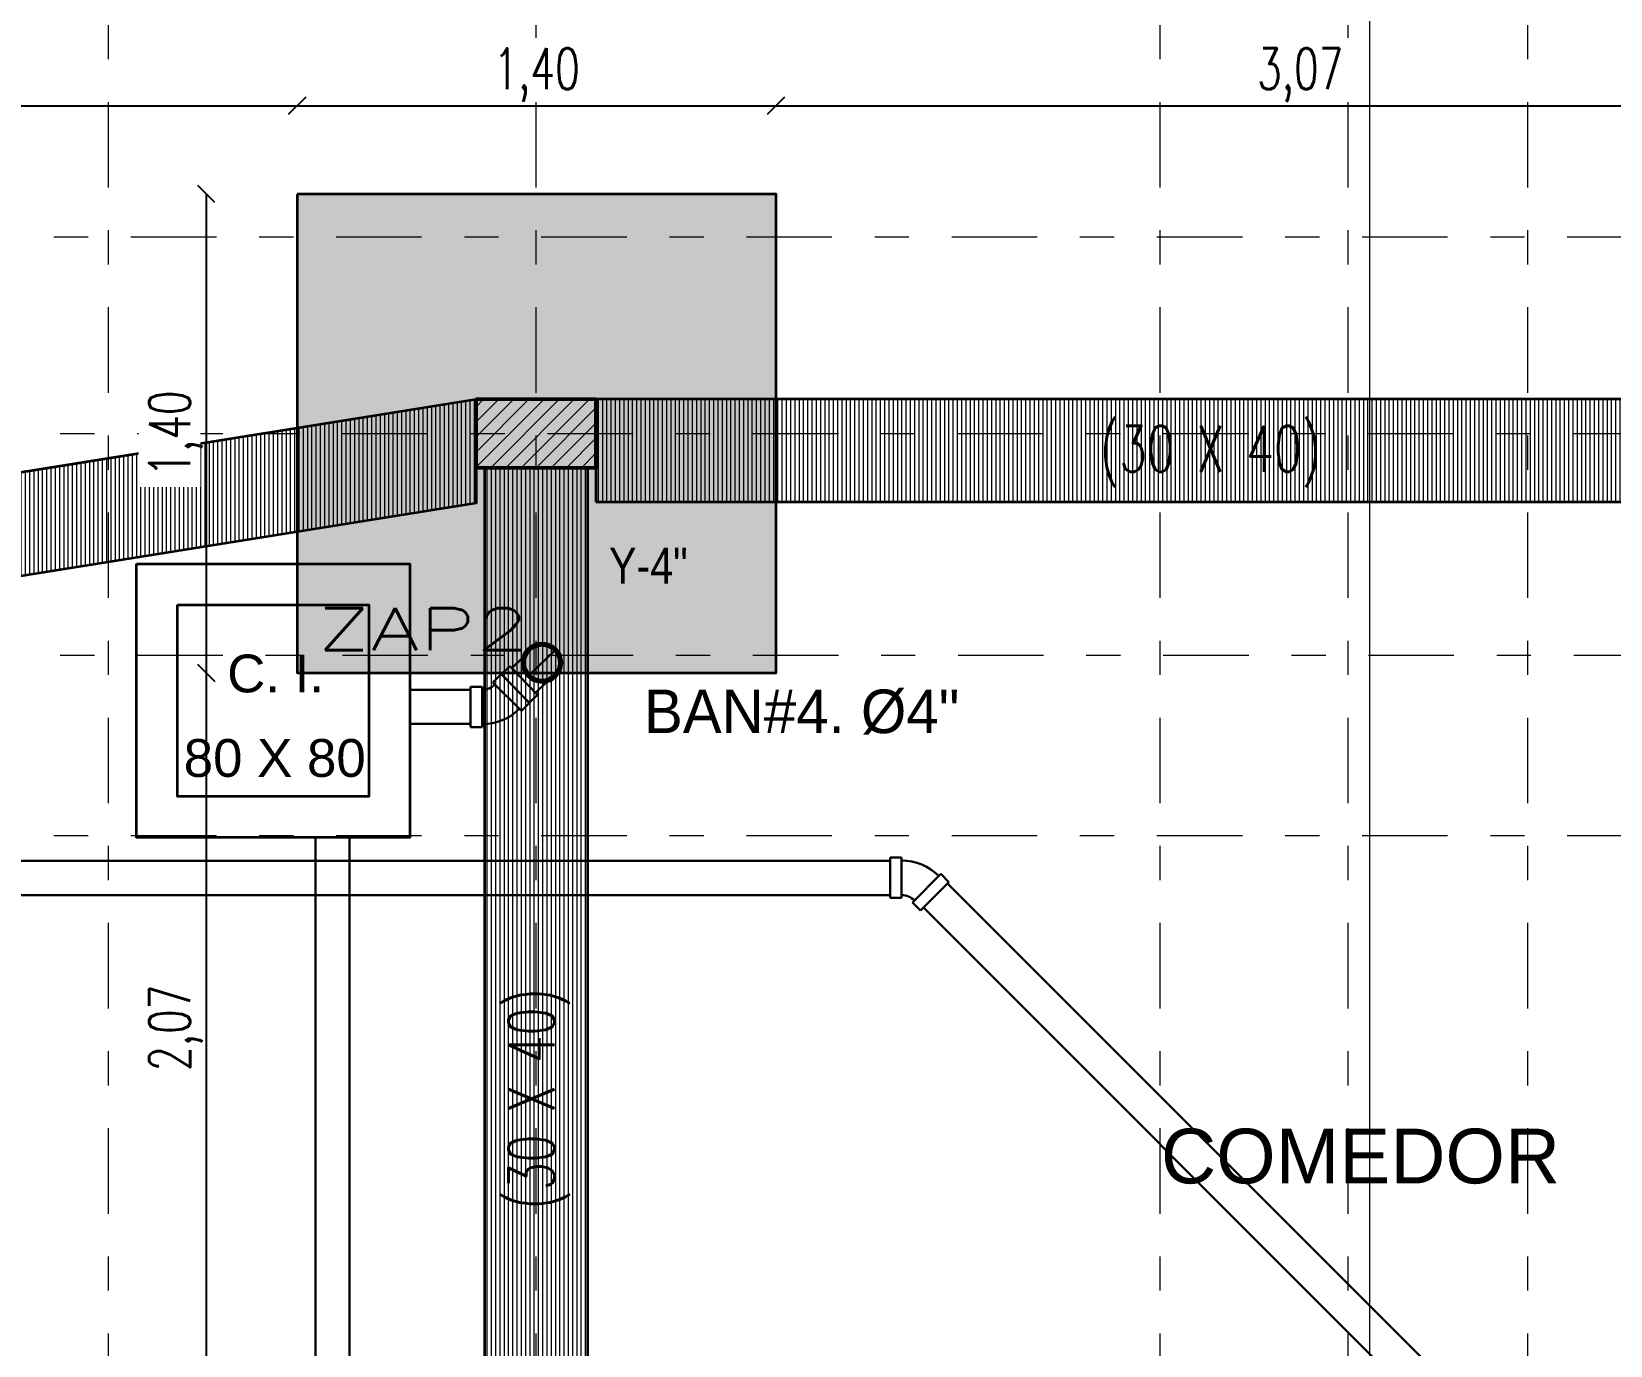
# Model space of a CAD drawing. Header units: metres. Extents: x -50 to 76, y -61 to 14.
# Drawn here: x -43.106 to -38.49, y 2.584 to 6.425 of the extents above; entities that cross this region are included whole.
import ezdxf
from ezdxf.enums import TextEntityAlignment as Align

# ---------------------------------------------------------------- set-up
doc = ezdxf.new("R2010")
doc.units = ezdxf.units.M
doc.header["$MEASUREMENT"] = 0
doc.linetypes.add('CENTERX2', pattern=[4, 2.5, -0.5, 0.5, -0.5])
doc.linetypes.add('DASHDOT2', pattern=[0.5, 0.25, -0.125, 0, -0.125])
doc.layers.add('1 BAN', color=57, linetype='Continuous')
doc.layers.add('HS-TAN', color=7, linetype='Continuous')
for name, color, linetype, lineweight in [('1 COLUMNAS', 1, 'Continuous', 50), ('1 CORTES', 113, 'Continuous', 18), ('1 TEXTOS', 4, 'Continuous', 20), ('_TXT1', 7, 'Continuous', 0), ('A. LLUVIAS', 151, 'Continuous', 30), ('A. NEGRAS', 3, 'Continuous', 30), ('CORTE', 6, 'Continuous', 35), ('COTAS', 251, 'Continuous', 35), ('EJES', 251, 'CENTERX2', 0), ('RELLENOS', 185, 'Continuous', 0), ('TEXTURA', 1, 'Continuous', 0)]:
    doc.layers.add(name, color=color, linetype=linetype, lineweight=lineweight)
doc.styles.add('ARQUITECTONICO', font='stylu.ttf')
doc.styles.add('Estilo_Generado_1', font='arial.ttf')
doc.styles.add('jairo', font='ARIALN.TTF')
doc.styles.add('ROMANS', font='romans', dxfattribs={"width": 0.7})
doc.dimstyles.new('Copy of ISO-25', dxfattribs={"dimtxt": 0.12, "dimasz": 0.05, "dimexe": 1.25, "dimexo": 0.625, "dimgap": 0.018, "dimtad": 1, "dimzin": 4, "dimtxsty": 'ROMANS', "dimblk": 'OBLIQUE', "dimcen": 2.5, "dimse1": 1, "dimse2": 1, "dimclrd": 251, "dimclrt": 14, "dimadec": 0, "dimazin": 0, "dimtfac": 1, "dimtix": 1, "dimtmove": 0, "dimatfit": 3, "dimldrblk": 'OBLIQUE', "dimfxl": 1, "dimtfill": 1, "dimarcsym": 0})

# ---------------------------------------------------------------- blocks, each defined once
blk = doc.blocks.new('_Oblique')
at = {"color": 0, "linetype": 'ByBlock', "lineweight": -2}
blk.add_line((-0.5, -0.5), (0.5, 0.5), dxfattribs=at)
blk = doc.blocks.new('*D185')
at = {"layer": 'COTAS', "color": 251, "lineweight": -2, "transparency": 16777216}
blk.add_line((-42.3298, 6.2085), (-40.9298, 6.2085), dxfattribs=at)
at = {"layer": 'Defpoints', "color": 0, "transparency": 16777216}
for p in [(-40.9298, 6.2085), (-42.3298, 6.0575), (-40.9298, 6.0575)]:
    blk.add_point(p, dxfattribs=at)
at = {"layer": 'COTAS', "color": 251, "lineweight": -2, "transparency": 16777216, "xscale": 0.05, "yscale": 0.05, "zscale": 0.05, "rotation": 180}
blk.add_blockref('_Oblique', (-42.3298, 6.2085), dxfattribs=at)
at = {"layer": 'COTAS', "color": 251, "lineweight": -2, "transparency": 16777216, "xscale": 0.05, "yscale": 0.05, "zscale": 0.05}
blk.add_blockref('_Oblique', (-40.9298, 6.2085), dxfattribs=at)
at = {"layer": 'COTAS', "color": 14, "transparency": 16777216, "insert": (-41.6298, 6.298), "char_height": 0.12, "attachment_point": 5, "style": 'ROMANS', "bg_fill": 3, "box_fill_scale": 1.25, "bg_fill_color": 256, "bg_fill_true_color": 13158600, "bg_fill_transparency": 0}
blk.add_mtext('1,40', dxfattribs=at)
blk = doc.blocks.new('*D186')
at = {"layer": 'COTAS', "color": 251, "lineweight": -2, "transparency": 16777216}
blk.add_line((-40.9298, 6.2085), (-37.8646, 6.2085), dxfattribs=at)
at = {"layer": 'Defpoints', "color": 0, "transparency": 16777216}
for p in [(-37.8646, 6.2325), (-37.8646, 6.2085), (-40.9298, 6.0575)]:
    blk.add_point(p, dxfattribs=at)
at = {"layer": 'COTAS', "color": 251, "lineweight": -2, "transparency": 16777216, "xscale": 0.05, "yscale": 0.05, "zscale": 0.05, "rotation": 180}
blk.add_blockref('_Oblique', (-40.9298, 6.2085), dxfattribs=at)
at = {"layer": 'COTAS', "color": 251, "lineweight": -2, "transparency": 16777216, "xscale": 0.05, "yscale": 0.05, "zscale": 0.05}
blk.add_blockref('_Oblique', (-37.8646, 6.2085), dxfattribs=at)
at = {"layer": 'COTAS', "color": 14, "transparency": 16777216, "insert": (-39.3972, 6.298), "char_height": 0.12, "attachment_point": 5, "style": 'ROMANS', "bg_fill": 3, "box_fill_scale": 1.25, "bg_fill_color": 256, "bg_fill_true_color": 13158600, "bg_fill_transparency": 0}
blk.add_mtext('3,07', dxfattribs=at)
blk = doc.blocks.new('*D270')
at = {"layer": 'COTAS', "color": 251, "lineweight": -2, "transparency": 16777216}
blk.add_line((-42.5953, 2.475), (-42.5953, 4.55), dxfattribs=at)
at = {"layer": 'Defpoints', "color": 0, "transparency": 16777216}
for p in [(-42.5953, 4.55), (-42.3298, 4.55), (-42.3314, 2.475)]:
    blk.add_point(p, dxfattribs=at)
at = {"layer": 'COTAS', "color": 251, "lineweight": -2, "transparency": 16777216, "xscale": 0.05, "yscale": 0.05, "zscale": 0.05}
for p, rotation in [((-42.5953, 4.55), 90), ((-42.5953, 2.475), 270)]:
    blk.add_blockref('_Oblique', p, dxfattribs=dict(at, rotation=rotation))
at = {"layer": 'COTAS', "color": 14, "transparency": 16777216, "insert": (-42.6848, 3.5125), "char_height": 0.12, "attachment_point": 5, "rotation": 90, "style": 'ROMANS', "bg_fill": 3, "box_fill_scale": 1.25, "bg_fill_color": 256, "bg_fill_true_color": 13158600, "bg_fill_transparency": 0}
blk.add_mtext('2,07', dxfattribs=at)
blk = doc.blocks.new('*D271')
at = {"layer": 'COTAS', "color": 251, "lineweight": -2, "transparency": 16777216}
blk.add_line((-42.5953, 4.55), (-42.5953, 5.95), dxfattribs=at)
at = {"layer": 'Defpoints', "color": 0, "transparency": 16777216}
for p in [(-42.5953, 5.95), (-42.3298, 5.95), (-42.3298, 4.55)]:
    blk.add_point(p, dxfattribs=at)
at = {"layer": 'COTAS', "color": 251, "lineweight": -2, "transparency": 16777216, "xscale": 0.05, "yscale": 0.05, "zscale": 0.05}
for p, rotation in [((-42.5953, 5.95), 90), ((-42.5953, 4.55), 270)]:
    blk.add_blockref('_Oblique', p, dxfattribs=dict(at, rotation=rotation))
at = {"layer": 'COTAS', "color": 14, "transparency": 16777216, "insert": (-42.6848, 5.25), "char_height": 0.12, "attachment_point": 5, "rotation": 90, "style": 'ROMANS', "bg_fill": 3, "box_fill_scale": 1.25, "bg_fill_color": 256, "bg_fill_true_color": 13158600, "bg_fill_transparency": 0}
blk.add_mtext('1,40', dxfattribs=at)
blk = doc.blocks.new('BAN4')
at = {"layer": 'A. NEGRAS'}
h = blk.add_hatch(color=256, dxfattribs=at)
h.dxf.hatch_style = 1
h.set_gradient(color1=(0, 255, 0), color2=(0, 255, 0), tint=1)
h.paths.add_polyline_path([(101.5361, -15.3366, 1), (101.6361, -15.3366)])
for p, q in [((101.511, -15.2783), (101.4777, -15.2783)), ((101.4777, -15.2783), (101.4777, -15.395)), ((101.511, -15.2783), (101.511, -15.395)), ((101.511, -15.2866), (101.556, -15.2866)), ((101.6361, -15.3366), (101.5361, -15.3366)), ((101.511, -15.395), (101.4777, -15.395)), ((101.511, -15.3866), (101.556, -15.3866))]:
    blk.add_line(p, q, dxfattribs=at)
for radius in [0.0584, 0.0531, 0.05]:
    blk.add_circle((101.5861, -15.3366), radius, dxfattribs=at)
blk = doc.blocks.new('sc4')
at = {"layer": 'A. NEGRAS'}
for p, q in [((355005.7426, 99074.8844), (355005.7762, 99074.8844)), ((355005.7426, 99074.8844), (355005.7426, 99074.7668)), ((355005.7762, 99074.8844), (355005.7762, 99074.7668)), ((355005.6277, 99074.8368), (355005.604, 99074.813)), ((355005.7109, 99074.7536), (355005.6277, 99074.8368)), ((355005.6871, 99074.7299), (355005.604, 99074.813)), ((355005.7109, 99074.7536), (355005.6871, 99074.7299)), ((355005.7426, 99074.7668), (355005.7762, 99074.7668))]:
    blk.add_line(p, q, dxfattribs=at)
for radius in [0.1541, 0.0533]:
    blk.add_arc((355005.7426, 99074.7219), radius, 90, 135, dxfattribs=at)
blk = doc.blocks.new('SC4ALL')
at = {"layer": 'A. LLUVIAS'}
for p, q in [((57.9452, -191.5069), (58.0283, -191.4238)), ((58.0521, -191.4475), (58.0283, -191.4238)), ((57.9689, -191.5307), (58.0521, -191.4475)), ((57.9689, -191.5307), (57.9452, -191.5069)), ((58.0997, -191.5624), (57.9821, -191.5624)), ((57.9821, -191.5624), (57.9821, -191.596)), ((58.0997, -191.5624), (58.0997, -191.596)), ((58.0997, -191.596), (57.9821, -191.596))]:
    blk.add_line(p, q, dxfattribs=at)
for radius in [0.1541, 0.0533]:
    blk.add_arc((57.9372, -191.5624), radius, 0, 45, dxfattribs=at)
blk = doc.blocks.new('*D414')
at = {"layer": 'COTAS', "color": 251, "lineweight": -2, "transparency": 16777216}
blk.add_line((-45.1064, 6.2085), (-42.3298, 6.2085), dxfattribs=at)
at = {"layer": 'Defpoints', "color": 0, "transparency": 16777216}
for p in [(-42.3298, 6.2085), (-42.3298, 6.0575), (-45.1064, 5.05)]:
    blk.add_point(p, dxfattribs=at)
at = {"layer": 'COTAS', "color": 251, "lineweight": -2, "transparency": 16777216, "xscale": 0.05, "yscale": 0.05, "zscale": 0.05, "rotation": 180}
blk.add_blockref('_Oblique', (-45.1064, 6.2085), dxfattribs=at)
at = {"layer": 'COTAS', "color": 251, "lineweight": -2, "transparency": 16777216, "xscale": 0.05, "yscale": 0.05, "zscale": 0.05}
blk.add_blockref('_Oblique', (-42.3298, 6.2085), dxfattribs=at)
at = {"layer": 'COTAS', "color": 14, "transparency": 16777216, "insert": (-43.7181, 6.298), "char_height": 0.12, "attachment_point": 5, "style": 'ROMANS', "bg_fill": 3, "box_fill_scale": 1.25, "bg_fill_color": 256, "bg_fill_true_color": 13158600, "bg_fill_transparency": 0}
blk.add_mtext('2,78', dxfattribs=at)

msp = doc.modelspace()

# ---------------------------------------------------------------- hatches: boundary and pattern name
at = {"layer": 'RELLENOS'}
h = msp.add_hatch(dxfattribs=at)
h.set_pattern_fill('ANSI31', color=256, scale=0.1, angle=45, style=0)
h.set_pattern_definition([(90, (-1833.924058, 1025.599969), (-0.0125, 0), [])])
h.paths.add_polyline_path([(-41.8064, 5.0462), (-41.8064, 5.35), (-45.5558, 4.7501), (-45.5558, 4.4463)])
h.paths.add_polyline_path([(-37.5564, 5.35), (-41.4564, 5.35), (-41.4564, 5.05), (-37.5564, 5.05)])
h.paths.add_polyline_path([(-37.2064, 4.75), (-37.5064, 4.75), (-37.5064, 2.55), (-37.2064, 2.55)])
h.paths.add_polyline_path([(-41.4814, 5.15), (-41.7814, 5.15), (-41.7814, 2.3), (-41.4814, 2.3)])
h.paths.add_polyline_path([(-32.7064, 3.9), (-33.0064, 3.9), (-33.0064, 1.55), (-32.7064, 1.55)])
h.paths.add_polyline_path([(-31.2564, 3.9), (-31.5564, 3.9), (-31.5564, 2.1), (-31.2564, 2.1)])
h.paths.add_polyline_path([(-27.0564, 4.2), (-32.6364, 4.2), (-32.6364, 3.9), (-27.0768, 3.9), (-27.0564, 3.9544)])
h.paths.add_polyline_path([(-26.7564, 3.9), (-27.0564, 3.9), (-27.0768, 3.9), (-27.6564, 2.3544), (-27.6564, -2.65), (-27.3564, -2.65), (-27.3564, 1.25), (-27.5564, 1.25), (-27.5564, 2.3), (-27.3564, 2.3), (-27.336, 2.3544)])
h.paths.add_polyline_path([(-27.6564, 1.55), (-31.2564, 1.55), (-31.2564, 1.25), (-27.6564, 1.25)])
h.paths.add_polyline_path([(-31.5564, 1.55), (-37.2064, 1.55), (-37.2064, 1.25), (-31.5564, 1.25)])
h.paths.add_polyline_path([(-37.5564, 1.55), (-41.4564, 1.55), (-41.4564, 1.25), (-37.5564, 1.25)])
h.paths.add_polyline_path([(-41.8064, 1.55), (-45.4064, 1.55), (-45.4064, 1.25), (-41.8064, 1.25)])
h.paths.add_polyline_path([(-45.5579, 3.55), (-45.855, 3.55), (-45.8564, 1.6027), (-45.5594, 1.6013)])
h.paths.add_polyline_path([(-44.1517, 1.2538), (-43.3573, 1.2538), (-43.3573, 1.25), (-44.1517, 1.25)])
at = {"layer": 'TEXTURA', "true_color": 0x999999}
h = msp.add_hatch(color=253, dxfattribs=at)
h.dxf.hatch_style = 1
h.paths.add_polyline_path([(-46.3064, 3.25), (-45.1064, 3.25), (-45.1064, 5.05), (-46.3064, 5.05)])
h.paths.add_polyline_path([(-42.3298, 4.55), (-40.9298, 4.55), (-40.9298, 5.95), (-42.3298, 5.95)])
h.paths.add_polyline_path([(-36.8646, 6.125), (-37.8646, 6.125), (-37.8646, 4.525), (-36.8646, 4.525)])
h.paths.add_polyline_path([(-32.3214, 4.8), (-33.3214, 4.8), (-33.3214, 3.6), (-32.3214, 3.6)])
h.paths.add_polyline_path([(-30.8064, 2.675), (-32.0064, 2.675), (-32.0064, 0.675), (-30.8064, 0.675)])
h.paths.add_polyline_path([(-26.8564, 2.675), (-27.4564, 2.675), (-28.0564, 2.675), (-28.0564, 0.875), (-26.8564, 0.875)])
h.paths.add_polyline_path([(-27.4064, 3.6499), (-26.4064, 3.6499), (-26.4064, 4.8499), (-27.4064, 4.8499)])
h.paths.add_polyline_path([(-36.7814, 2.8), (-37.3814, 2.8), (-37.9814, 2.8), (-37.9814, 1), (-36.7814, 1)])
h.paths.add_polyline_path([(-40.9314, 1.08), (-40.9314, 2.475), (-42.3314, 2.475), (-42.3314, 1.08)])
h.paths.add_polyline_path([(-46.2314, 0.825), (-45.0314, 0.825), (-45.0314, 2.025), (-46.2314, 2.025)])
h.paths.add_polyline_path([(-45.2064, -0.45), (-46.2064, -0.45), (-46.2064, -1.45), (-45.2064, -1.45)])
h.paths.add_polyline_path([(-43.4564, -1.45), (-42.4564, -1.45), (-42.4564, -0.45), (-43.4564, -0.45)])
h.paths.add_polyline_path([(-42.3064, -2.251), (-43.3064, -2.251), (-43.3064, -3.251), (-42.3064, -3.251)])
h.paths.add_polyline_path([(-46.4564, -3.85), (-46.4564, -4.85), (-44.6564, -4.85), (-44.6564, -3.85)])
h.paths.add_polyline_path([(-44.0064, -3.85), (-44.0064, -4.85), (-42.2064, -4.85), (-42.2064, -3.85)])
h.paths.add_polyline_path([(-38.1064, -3.85), (-39.1064, -3.85), (-39.1064, -4.85), (-38.1064, -4.85)])
h.paths.add_polyline_path([(-38.2314, -1.85), (-39.2314, -1.85), (-39.2314, -3.15), (-38.2314, -3.15)])
h.paths.add_polyline_path([(-36.1064, -3.725), (-36.7064, -3.725), (-37.3064, -3.725), (-37.3064, -5.525), (-36.1064, -5.525)])
h.paths.add_polyline_path([(-30.8064, -3.525), (-32.0064, -3.525), (-32.0064, -5.725), (-30.8064, -5.725)])
h.paths.add_polyline_path([(-26.9064, -2.1), (-28.1064, -2.1), (-28.1064, -4.3), (-26.9064, -4.3)])
h.paths.add_polyline_path([(-36.1064, -7.175), (-36.7064, -7.175), (-37.3064, -7.175), (-37.3064, -8.975), (-36.1064, -8.975)])
at = {"layer": 'TEXTURA'}
h = msp.add_hatch(dxfattribs=at)
h.set_pattern_fill('ANSI31', color=1, scale=0.25)
h.set_pattern_definition([(45, (-1866.976104, 942.824767), (-0.0220970869, 0.0220970869), [])])
h.paths.add_polyline_path([(-41.4564, 5.35), (-41.8064, 5.35), (-41.8064, 5.15), (-41.4564, 5.15)])
h.paths.add_polyline_path([(-37.2064, 5.9), (-37.5564, 5.9), (-37.5564, 5.75), (-37.5564, 4.75), (-37.3814, 4.75), (-37.2064, 4.75)])
h.paths.add_polyline_path([(-37.2064, 2.55), (-37.5564, 2.55), (-37.5564, 1.6), (-37.5564, 1.25), (-37.2064, 1.25), (-37.2064, 1.6)])
h.paths.add_polyline_path([(-31.2564, 2.1), (-31.5564, 2.1), (-31.5564, 1.25), (-31.2564, 1.25), (-31.2564, 1.6)])
h.paths.add_polyline_path([(-32.6364, 4.55), (-33.0064, 4.55), (-33.0064, 3.9), (-32.6364, 3.9), (-32.6364, 4.25)])
h.paths.add_polyline_path([(-26.7564, 4.55), (-27.0564, 4.55), (-27.0564, 3.9), (-26.7564, 3.9)])
h.paths.add_polyline_path([(-27.3564, -2.65), (-27.7064, -2.65), (-27.7064, -3.75), (-27.3564, -3.75), (-27.3564, -3.45)])
h.paths.add_polyline_path([(-31.2564, -3.95), (-31.5564, -3.95), (-31.5564, -5.3), (-31.2564, -5.3)])
h.paths.add_polyline_path([(-36.5064, -3.95), (-36.9064, -3.95), (-36.9064, -5.3), (-36.5064, -5.3)])
h.paths.add_polyline_path([(-36.5064, -7.4), (-36.9064, -7.4), (-36.9064, -8.75), (-36.5064, -8.75)])
h.paths.add_polyline_path([(-38.4064, -4.2), (-38.8564, -4.2), (-38.8564, -4.5), (-38.6064, -4.5), (-38.4064, -4.5)])
h.paths.add_polyline_path([(-38.6064, -2.1), (-38.8564, -2.1), (-38.8564, -2.9), (-38.6064, -2.9)])
h.paths.add_polyline_path([(-42.6564, -2.601), (-42.9564, -2.601), (-42.9564, -2.901), (-42.8064, -2.901), (-42.8064, -2.9), (-42.6564, -2.9)])
h.paths.add_polyline_path([(-42.8064, -4.2), (-43.1064, -4.2), (-43.4064, -4.2), (-43.4064, -4.5), (-42.8064, -4.5)])
h.paths.add_polyline_path([(-45.2564, -4.2), (-45.8564, -4.2), (-45.8564, -4.5), (-45.5564, -4.5), (-45.2564, -4.5)])
h.paths.add_polyline_path([(-45.5564, -0.8), (-45.8564, -0.8), (-45.8564, -1.1), (-45.5564, -1.1)])
h.paths.add_polyline_path([(-42.8064, -0.8), (-43.1064, -0.8), (-43.1064, -1.1), (-42.8064, -1.1)])
h.paths.add_polyline_path([(-45.4064, 1.6), (-45.6294, 1.6013), (-45.8564, 1.6013), (-45.8564, 1.25), (-45.6314, 1.25), (-45.4064, 1.25)])
h.paths.add_polyline_path([(-41.4564, 2.3), (-41.8064, 2.3), (-41.8064, 1.25), (-41.4564, 1.25)])

# ---------------------------------------------------------------- linework, layer by layer
at = {"layer": '1 COLUMNAS'}
msp.add_lwpolyline([(-41.8064, 5.15), (-41.8064, 5.35), (-41.4564, 5.35), (-41.4564, 5.15)], close=True, dxfattribs=at)
at = {"layer": 'A. LLUVIAS'}
for p, q in [((-38.7142, 2.221), (-40.428, 3.9348)), ((-38.7849, 2.1503), (-40.4987, 3.8641))]:
    msp.add_line(p, q, dxfattribs=at)
at = {"layer": 'A. NEGRAS'}
for p, q in [((-41.8227, 4.501), (-42, 4.501)), ((-41.8227, 4.401), (-42, 4.401)), ((-42.2764, -1.1774), (-42.2764, 4.0688)), ((-42.1764, -1.1774), (-42.1764, 4.0688))]:
    msp.add_line(p, q, dxfattribs=at)
at = {"layer": 'CORTE', "color": 1}
msp.add_lwpolyline([(-42.3298, 5.95), (-42.3298, 4.55), (-40.9298, 4.55), (-40.9298, 5.95)], close=True, dxfattribs=at)
at = {"layer": 'COTAS'}
msp.add_line((-45.5564, 4.75), (-41.8064, 5.35), dxfattribs=at)
for points in [[(-45.5564, 4.75), (-41.8064, 5.35), (-41.8064, 5.0462), (-45.5551, 4.4464)], [(-41.4564, 5.05), (-37.5564, 5.05), (-37.5564, 5.35), (-41.4564, 5.35)], [(-41.7814, 5.15), (-41.4814, 5.15), (-41.4814, 1.5), (-41.7814, 1.5)]]:
    msp.add_lwpolyline(points, close=True, dxfattribs=at)
at = {"layer": 'EJES', "linetype": 'DASHDOT2'}
for p, q in [((-42.8814, -10.2308), (-42.8814, 7.233)), ((-42.8814, -10.2308), (-42.8814, 7.233)), ((-41.6314, -10.2308), (-41.6314, 7.233)), ((-41.6314, -10.2308), (-41.6314, 7.233)), ((-39.8064, -10.2308), (-39.8064, 7.233)), ((-39.2564, -10.2308), (-39.2564, 7.233)), ((-38.7314, -10.2308), (-38.7314, 7.233)), ((-38.7314, -10.2308), (-38.7314, 7.233)), ((-47.6161, 5.825), (-24.0746, 5.825)), ((-47.5975, 5.25), (-24.0793, 5.25)), ((-47.5975, 4.6025), (-24.0793, 4.6025)), ((-47.6161, 4.075), (-24.007, 4.075))]:
    msp.add_line(p, q, dxfattribs=at)

# ---------------------------------------------------------------- block references
at = {"layer": 'A. NEGRAS', "rotation": 43.8296772793382}
msp.add_blockref('BAN4', (-125.5191, -54.7064), dxfattribs=at)
at = {"layer": 'COTAS', "rotation": 180.0000000126008}
msp.add_blockref('sc4', (354963.9535, 99079.2762), dxfattribs=at)
at = {"layer": 'HS-TAN', "rotation": 45.00000000000001}
msp.add_blockref('SC4ALL', (-216.9856, 98.3349), dxfattribs=at)

# ---------------------------------------------------------------- texts
at = {"layer": '1 TEXTOS', "insert": (-39.8042, 3.2177), "char_height": 0.16, "attachment_point": 1, "style": 'Estilo_Generado_1'}
msp.add_mtext('\\A1;{\\pql;\\fArial|b0|i0|c0|p34;COMEDOR}', dxfattribs=at)
at = {"layer": '_TXT1', "style": 'ROMANS', "width": 1.5}
msp.add_text('ZAP2', height=0.12241, dxfattribs=at).set_placement((-41.961, 4.6168), align=Align.CENTER)
at = {"layer": '_TXT1', "insert": (-39.6597, 5.183, 15.4566), "char_height": 0.13465, "width": 4.508202, "attachment_point": 5, "style": 'ROMANS'}
msp.add_mtext('(30 X 40)', dxfattribs=at)
at = {"layer": '_TXT1', "insert": (-41.6223, 3.305, 15.4566), "char_height": 0.13465, "width": 4.508202, "attachment_point": 5, "rotation": 90, "style": 'ROMANS'}
msp.add_mtext('(30 X 40)', dxfattribs=at)
at = {"layer": 'A. NEGRAS', "insert": (-41.4179, 4.9164), "char_height": 0.105, "width": 1.6947, "attachment_point": 1, "style": 'jairo'}
msp.add_mtext('Y-4"', dxfattribs=at)
at = {"layer": 'A. NEGRAS', "insert": (-40.8547, 4.4354), "char_height": 0.127426, "attachment_point": 5, "rotation": 0.0011, "style": 'ARQUITECTONICO'}
msp.add_mtext('{\\fCentury Gothic|b0|i0|c0|p34;BAN#4. %%C4"}', dxfattribs=at)

# ---------------------------------------------------------------- next in the draw order: dimensions: what is measured, and where the dimension line sits
at = {"layer": 'COTAS'}
dim = msp.add_linear_dim(base=(-40.9298, 6.2085), p1=(-42.3298, 6.0575), p2=(-40.9298, 6.0575), dimstyle='Copy of ISO-25', dxfattribs=at)
dim.commit()
dim.dimension.update_dxf_attribs({"geometry": '*D185', "text_midpoint": (-41.6298, 6.298)})
dim = msp.add_linear_dim(base=(-42.59533133, 4.55), p1=(-42.33144917, 2.47500001), p2=(-42.32983191, 4.55), angle=90, dimstyle='Copy of ISO-25', override={"dimtmove": 1}, dxfattribs=at)
dim.commit()
dim.dimension.update_dxf_attribs({"geometry": '*D270', "text_midpoint": (-42.6847599, 3.51250001)})

# ---------------------------------------------------------------- next in the draw order: linework, layer by layer
at = {"layer": 'A. LLUVIAS'}
for p, q in [((-40.5963, 4.0007), (-45.1568, 4.0007)), ((-40.5963, 3.9007), (-45.1568, 3.9007))]:
    msp.add_line(p, q, dxfattribs=at)

# ---------------------------------------------------------------- next in the draw order: texts
at = {"layer": '1 BAN', "insert": (-42.6616, 4.3568), "char_height": 0.110526, "attachment_point": 1}
msp.add_mtext_dynamic_manual_height_columns('{\\fArial|b0|i0|c0|p34;80 X 80}', width=0.521311, gutter_width=0.7368, heights=[0], dxfattribs=at)

# ---------------------------------------------------------------- next in the draw order: dimensions: what is measured, and where the dimension line sits
at = {"layer": 'COTAS'}
dim = msp.add_linear_dim(base=(-37.8646, 6.2085), p1=(-40.9298, 6.0575), p2=(-37.8646, 6.2325), dimstyle='Copy of ISO-25', override={"dimtmove": 1}, dxfattribs=at)
dim.commit()
dim.dimension.update_dxf_attribs({"geometry": '*D186', "text_midpoint": (-39.3972, 6.298)})
dim = msp.add_linear_dim(base=(-42.5953, 5.95), p1=(-42.3298, 4.55), p2=(-42.3298, 5.95), angle=90, dimstyle='Copy of ISO-25', override={"dimtmove": 1}, dxfattribs=at)
dim.commit()
dim.dimension.update_dxf_attribs({"geometry": '*D271', "text_midpoint": (-42.6848, 5.25)})

# ---------------------------------------------------------------- next in the draw order: linework, layer by layer
at = {"layer": '1 BAN', "lineweight": 35}
for points in [[(-42.8, 4.8688), (-42, 4.8688), (-42, 4.0688), (-42.8, 4.0688)], [(-42.68, 4.7488), (-42.12, 4.7488), (-42.12, 4.1888), (-42.68, 4.1888)]]:
    msp.add_lwpolyline(points, close=True, dxfattribs=at)
at = {"layer": '1 CORTES'}
msp.add_line((-39.1939, -9.9357), (-39.1939, 7.946), dxfattribs=at)

# ---------------------------------------------------------------- next in the draw order: texts
at = {"layer": '1 BAN', "insert": (-42.5345, 4.6038), "char_height": 0.110526, "attachment_point": 1}
msp.add_mtext_dynamic_manual_height_columns('{\\fArial|b0|i0|c0|p34;C. I.}', width=0.330704, gutter_width=0.7368, heights=[0], dxfattribs=at)

# ---------------------------------------------------------------- next in the draw order: dimensions: what is measured, and where the dimension line sits
at = {"layer": 'COTAS'}
dim = msp.add_linear_dim(base=(-42.3298, 6.2085), p1=(-45.1064, 5.05), p2=(-42.3298, 6.0575), dimstyle='Copy of ISO-25', dxfattribs=at)
dim.commit()
dim.dimension.update_dxf_attribs({"geometry": '*D414', "text_midpoint": (-43.7181, 6.298)})

doc.saveas('drawing.dxf')
